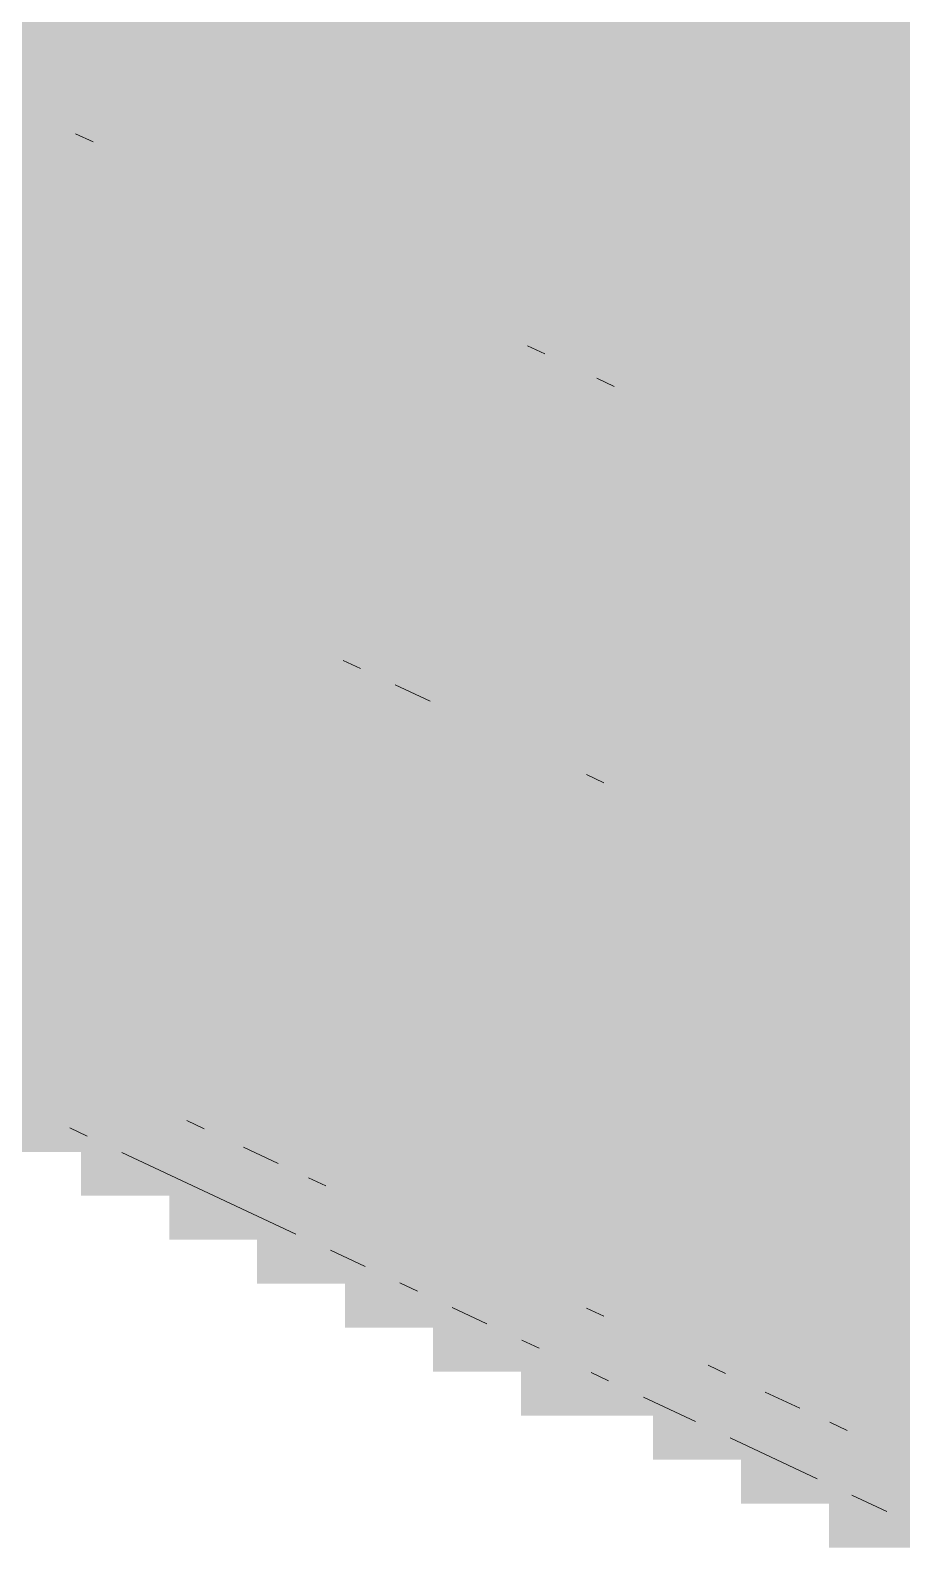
# Paper-space layout '03 3D Building and Roof' of a CAD drawing. Header units: millimetres. Extents: x 5 to 415, y 5 to 292.
# Drawn here: x 232.561 to 234.47, y 71.046 to 74.372 of the extents above; entities that cross this region are included whole.
import ezdxf

# ---------------------------------------------------------------- set-up
doc = ezdxf.new("R2010")
doc.units = ezdxf.units.MM
doc.layers.add('EXISTING', color=7, linetype='Continuous')
doc.layers.add('IMAGES', color=7, linetype='Continuous')

# ---------------------------------------------------------------- blocks, each defined once
blk = doc.blocks.new('SHEET_03')
at = {"layer": 'EXISTING', "color": 250, "lineweight": 9}
for p, q in [((232.6987, 74.1276), (232.6606, 74.1454)), ((233.6885, 73.6629), (233.6504, 73.6808)), ((233.8407, 73.5914), (233.8027, 73.6093)), ((233.2467, 72.9908), (233.2847, 72.973)), ((233.3609, 72.9372), (233.437, 72.9015)), ((233.7796, 72.7406), (233.8177, 72.7228)), ((232.9421, 71.9642), (232.9041, 71.9821)), ((232.6857, 71.9482), (232.6476, 71.966)), ((233.1427, 71.7336), (232.7619, 71.9124)), ((233.0285, 71.9237), (233.1046, 71.8879)), ((233.2086, 71.8391), (233.1705, 71.857)), ((233.2951, 71.6621), (233.2189, 71.6979)), ((233.4093, 71.6085), (233.3712, 71.6263)), ((233.5617, 71.5369), (233.4855, 71.5727)), ((233.8177, 71.5532), (233.7796, 71.5711)), ((233.6759, 71.4833), (233.6378, 71.5012)), ((234.0842, 71.4281), (234.0461, 71.446)), ((233.8282, 71.4118), (233.7902, 71.4297)), ((234.0187, 71.3224), (233.9044, 71.376)), ((234.171, 71.3873), (234.2472, 71.3516)), ((234.3506, 71.303), (234.3126, 71.3209)), ((234.2852, 71.1972), (234.0948, 71.2866)), ((234.4376, 71.1257), (234.3614, 71.1615))]:
    blk.add_line(p, q, dxfattribs=at)
at = {"layer": 'IMAGES', "color": 7}
for points in [[(232.48, 74.3238), (253.2945, 74.3238), (232.48, 74.4202), (253.2945, 74.4202)], [(232.48, 74.2274), (232.6727, 74.2274), (232.48, 74.3238), (232.6727, 74.3238)], [(232.6727, 74.2274), (232.7691, 74.2274), (232.6727, 74.3238), (232.7691, 74.3238)], [(232.7691, 74.2274), (253.2945, 74.2274), (232.7691, 74.3238), (253.2945, 74.3238)], [(232.48, 74.131), (232.7691, 74.131), (232.48, 74.2274), (232.7691, 74.2274)], [(232.7691, 74.131), (232.8655, 74.131), (232.7691, 74.2274), (232.8655, 74.2274)], [(232.8655, 74.131), (253.2945, 74.131), (232.8655, 74.2274), (253.2945, 74.2274)], [(232.48, 74.0346), (232.5764, 74.0346), (232.48, 74.131), (232.5764, 74.131)], [(232.5764, 74.0346), (232.6727, 74.0346), (232.5764, 74.131), (232.6727, 74.131)], [(232.6727, 74.0346), (232.7691, 74.0346), (232.6727, 74.131), (232.7691, 74.131)], [(232.7691, 74.0346), (232.8655, 74.0346), (232.7691, 74.131), (232.8655, 74.131)], [(232.8655, 74.0346), (232.9618, 74.0346), (232.8655, 74.131), (232.9618, 74.131)], [(232.9618, 74.0346), (233.0582, 74.0346), (232.9618, 74.131), (233.0582, 74.131)], [(233.0582, 74.0346), (233.1545, 74.0346), (233.0582, 74.131), (233.1545, 74.131)], [(233.1545, 74.0346), (233.2509, 74.0346), (233.1545, 74.131), (233.2509, 74.131)], [(233.2509, 74.0346), (253.2945, 74.0346), (233.2509, 74.131), (253.2945, 74.131)], [(231.42, 73.9382), (232.5764, 73.9382), (231.42, 74.0346), (232.5764, 74.0346)], [(232.5764, 73.9382), (232.6727, 73.9382), (232.5764, 74.0346), (232.6727, 74.0346)], [(232.6727, 73.9382), (232.7691, 73.9382), (232.6727, 74.0346), (232.7691, 74.0346)], [(232.7691, 73.9382), (232.8655, 73.9382), (232.7691, 74.0346), (232.8655, 74.0346)], [(232.8655, 73.9382), (232.9618, 73.9382), (232.8655, 74.0346), (232.9618, 74.0346)], [(232.9618, 73.9382), (233.0582, 73.9382), (232.9618, 74.0346), (233.0582, 74.0346)], [(233.0582, 73.9382), (233.1545, 73.9382), (233.0582, 74.0346), (233.1545, 74.0346)], [(233.1545, 73.8418), (233.2509, 73.8418), (233.1545, 74.0346), (233.2509, 74.0346)], [(233.2509, 73.9382), (233.3473, 73.9382), (233.2509, 74.0346), (233.3473, 74.0346)], [(233.3473, 73.9382), (253.2945, 73.9382), (233.3473, 74.0346), (253.2945, 74.0346)], [(231.7091, 73.8418), (232.9618, 73.8418), (231.7091, 73.9382), (232.9618, 73.9382)], [(232.9618, 73.8418), (233.0582, 73.8418), (232.9618, 73.9382), (233.0582, 73.9382)], [(233.0582, 73.8418), (233.1545, 73.8418), (233.0582, 73.9382), (233.1545, 73.9382)], [(233.2509, 73.8418), (233.3473, 73.8418), (233.2509, 73.9382), (233.3473, 73.9382)], [(233.3473, 73.8418), (233.4436, 73.8418), (233.3473, 73.9382), (233.4436, 73.9382)], [(233.4436, 73.8418), (233.54, 73.8418), (233.4436, 73.9382), (233.54, 73.9382)], [(233.54, 73.8418), (233.6364, 73.8418), (233.54, 73.9382), (233.6364, 73.9382)], [(233.6364, 73.8418), (253.2945, 73.8418), (233.6364, 73.9382), (253.2945, 73.9382)], [(231.8055, 73.7454), (233.0582, 73.7454), (231.8055, 73.8418), (233.0582, 73.8418)], [(233.0582, 73.7454), (233.1545, 73.7454), (233.0582, 73.8418), (233.1545, 73.8418)], [(233.1545, 73.7454), (233.2509, 73.7454), (233.1545, 73.8418), (233.2509, 73.8418)], [(233.2509, 73.7454), (233.3473, 73.7454), (233.2509, 73.8418), (233.3473, 73.8418)], [(233.3473, 73.7454), (233.6364, 73.7454), (233.3473, 73.8418), (233.6364, 73.8418)], [(233.6364, 73.7454), (233.7327, 73.7454), (233.6364, 73.8418), (233.7327, 73.8418)], [(233.7327, 73.7454), (233.8291, 73.7454), (233.7327, 73.8418), (233.8291, 73.8418)], [(233.8291, 73.7454), (253.2945, 73.7454), (233.8291, 73.8418), (253.2945, 73.8418)], [(232.1909, 73.649), (233.2509, 73.649), (232.1909, 73.7454), (233.2509, 73.7454)], [(233.2509, 73.649), (233.3473, 73.649), (233.2509, 73.7454), (233.3473, 73.7454)], [(233.3473, 73.649), (233.4436, 73.649), (233.3473, 73.7454), (233.4436, 73.7454)], [(233.4436, 73.649), (233.54, 73.649), (233.4436, 73.7454), (233.54, 73.7454)], [(233.54, 73.649), (233.8291, 73.649), (233.54, 73.7454), (233.8291, 73.7454)], [(233.8291, 73.649), (233.9255, 73.649), (233.8291, 73.7454), (233.9255, 73.7454)], [(233.9255, 73.649), (253.2945, 73.649), (233.9255, 73.7454), (253.2945, 73.7454)], [(232.3836, 73.5526), (233.54, 73.5526), (232.3836, 73.649), (233.54, 73.649)], [(233.54, 73.5526), (233.6364, 73.5526), (233.54, 73.649), (233.6364, 73.649)], [(233.6364, 73.5526), (233.7327, 73.5526), (233.6364, 73.649), (233.7327, 73.649)], [(233.7327, 73.5526), (233.8291, 73.5526), (233.7327, 73.649), (233.8291, 73.649)], [(233.8291, 73.5526), (233.9255, 73.5526), (233.8291, 73.649), (233.9255, 73.649)], [(233.9255, 73.5526), (234.0218, 73.5526), (233.9255, 73.649), (234.0218, 73.649)], [(234.0218, 73.5526), (253.2945, 73.5526), (234.0218, 73.649), (253.2945, 73.649)], [(232.48, 73.4562), (233.6364, 73.4562), (232.48, 73.5526), (233.6364, 73.5526)], [(233.6364, 73.4562), (233.7327, 73.4562), (233.6364, 73.5526), (233.7327, 73.5526)], [(233.7327, 73.4562), (233.8291, 73.4562), (233.7327, 73.5526), (233.8291, 73.5526)], [(233.8291, 73.4562), (234.0218, 73.4562), (233.8291, 73.5526), (234.0218, 73.5526)], [(234.0218, 73.4562), (234.1182, 73.4562), (234.0218, 73.5526), (234.1182, 73.5526)], [(234.1182, 73.4562), (234.2145, 73.4562), (234.1182, 73.5526), (234.2145, 73.5526)], [(234.2145, 73.4562), (234.3109, 73.4562), (234.2145, 73.5526), (234.3109, 73.5526)], [(234.3109, 73.4562), (234.4073, 73.4562), (234.3109, 73.5526), (234.4073, 73.5526)], [(234.4073, 73.4562), (253.2945, 73.4562), (234.4073, 73.5526), (253.2945, 73.5526)], [(232.48, 73.3598), (232.5764, 73.3598), (232.48, 73.4562), (232.5764, 73.4562)], [(232.5764, 73.3598), (232.6727, 73.3598), (232.5764, 73.4562), (232.6727, 73.4562)], [(232.6727, 73.3598), (232.7691, 73.3598), (232.6727, 73.4562), (232.7691, 73.4562)], [(232.7691, 73.3598), (234.0218, 73.3598), (232.7691, 73.4562), (234.0218, 73.4562)], [(234.0218, 73.3598), (234.1182, 73.3598), (234.0218, 73.4562), (234.1182, 73.4562)], [(234.1182, 73.3598), (234.2145, 73.3598), (234.1182, 73.4562), (234.2145, 73.4562)], [(234.2145, 73.3598), (234.4073, 73.3598), (234.2145, 73.4562), (234.4073, 73.4562)], [(234.4073, 73.3598), (234.5036, 73.3598), (234.4073, 73.4562), (234.5036, 73.4562)], [(232.3836, 73.2634), (232.5764, 73.2634), (232.3836, 73.3598), (232.5764, 73.3598)], [(232.5764, 73.2634), (232.6727, 73.2634), (232.5764, 73.3598), (232.6727, 73.3598)], [(232.6727, 73.2634), (232.7691, 73.2634), (232.6727, 73.3598), (232.7691, 73.3598)], [(232.7691, 73.2634), (232.8655, 73.2634), (232.7691, 73.3598), (232.8655, 73.3598)], [(232.8655, 73.2634), (232.9618, 73.2634), (232.8655, 73.3598), (232.9618, 73.3598)], [(232.9618, 73.2634), (234.1182, 73.2634), (232.9618, 73.3598), (234.1182, 73.3598)], [(234.1182, 73.2634), (234.2145, 73.2634), (234.1182, 73.3598), (234.2145, 73.3598)], [(234.2145, 73.2634), (234.3109, 73.2634), (234.2145, 73.3598), (234.3109, 73.3598)], [(234.3109, 73.2634), (234.4073, 73.2634), (234.3109, 73.3598), (234.4073, 73.3598)], [(234.4073, 73.2634), (234.5036, 73.2634), (234.4073, 73.3598), (234.5036, 73.3598)], [(232.48, 73.167), (232.6727, 73.167), (232.48, 73.2634), (232.6727, 73.2634)], [(232.6727, 73.167), (232.8655, 73.167), (232.6727, 73.2634), (232.8655, 73.2634)], [(232.8655, 73.167), (232.9618, 73.167), (232.8655, 73.2634), (232.9618, 73.2634)], [(232.9618, 73.167), (233.1545, 73.167), (232.9618, 73.2634), (233.1545, 73.2634)], [(233.1545, 73.167), (234.3109, 73.167), (233.1545, 73.2634), (234.3109, 73.2634)], [(234.3109, 73.167), (234.4073, 73.167), (234.3109, 73.2634), (234.4073, 73.2634)], [(234.4073, 73.167), (234.5036, 73.167), (234.4073, 73.2634), (234.5036, 73.2634)], [(230.6491, 73.0706), (232.6727, 73.0706), (230.6491, 73.167), (232.6727, 73.167)], [(232.6727, 73.0706), (232.7691, 73.0706), (232.6727, 73.167), (232.7691, 73.167)], [(232.7691, 73.0706), (232.8655, 73.0706), (232.7691, 73.167), (232.8655, 73.167)], [(232.8655, 73.0706), (232.9618, 73.0706), (232.8655, 73.167), (232.9618, 73.167)], [(232.9618, 73.0706), (233.0582, 73.0706), (232.9618, 73.167), (233.0582, 73.167)], [(233.0582, 73.0706), (233.1545, 73.0706), (233.0582, 73.167), (233.1545, 73.167)], [(233.1545, 73.0706), (233.3473, 73.0706), (233.1545, 73.167), (233.3473, 73.167)], [(233.3473, 73.0706), (234.5036, 73.0706), (233.3473, 73.167), (234.5036, 73.167)], [(230.8418, 72.9742), (232.9618, 72.9742), (230.8418, 73.0706), (232.9618, 73.0706)], [(232.9618, 72.9742), (233.0582, 72.9742), (232.9618, 73.0706), (233.0582, 73.0706)], [(233.0582, 72.9742), (233.1545, 72.9742), (233.0582, 73.0706), (233.1545, 73.0706)], [(233.1545, 72.9742), (233.2509, 72.9742), (233.1545, 73.0706), (233.2509, 73.0706)], [(233.2509, 72.9742), (233.3473, 72.9742), (233.2509, 73.0706), (233.3473, 73.0706)], [(233.3473, 72.9742), (233.54, 72.9742), (233.3473, 73.0706), (233.54, 73.0706)], [(233.54, 72.9742), (234.6964, 72.9742), (233.54, 73.0706), (234.6964, 73.0706)], [(231.0345, 72.8778), (233.1545, 72.8778), (231.0345, 72.9742), (233.1545, 72.9742)], [(233.1545, 72.8778), (233.2509, 72.8778), (233.1545, 72.9742), (233.2509, 72.9742)], [(233.2509, 72.8778), (233.4436, 72.8778), (233.2509, 72.9742), (233.4436, 72.9742)], [(233.4436, 72.8778), (233.54, 72.8778), (233.4436, 72.9742), (233.54, 72.9742)], [(233.54, 72.8778), (233.6364, 72.8778), (233.54, 72.9742), (233.6364, 72.9742)], [(233.6364, 72.8778), (233.7327, 72.8778), (233.6364, 72.9742), (233.7327, 72.9742)], [(233.7327, 72.8778), (234.8891, 72.8778), (233.7327, 72.9742), (234.8891, 72.9742)], [(231.2273, 72.7814), (233.3473, 72.7814), (231.2273, 72.8778), (233.3473, 72.8778)], [(233.3473, 72.7814), (233.54, 72.7814), (233.3473, 72.8778), (233.54, 72.8778)], [(233.54, 72.685), (233.6364, 72.685), (233.54, 72.8778), (233.6364, 72.8778)], [(233.6364, 72.7814), (233.7327, 72.7814), (233.6364, 72.8778), (233.7327, 72.8778)], [(233.7327, 72.7814), (233.8291, 72.7814), (233.7327, 72.8778), (233.8291, 72.8778)], [(233.8291, 72.7814), (233.9255, 72.7814), (233.8291, 72.8778), (233.9255, 72.8778)], [(233.9255, 72.7814), (235.1782, 72.7814), (233.9255, 72.8778), (235.1782, 72.8778)], [(231.5164, 72.685), (233.54, 72.685), (231.5164, 72.7814), (233.54, 72.7814)], [(233.6364, 72.685), (233.7327, 72.685), (233.6364, 72.7814), (233.7327, 72.7814)], [(233.7327, 72.685), (233.8291, 72.685), (233.7327, 72.7814), (233.8291, 72.7814)], [(233.8291, 72.5886), (233.9255, 72.5886), (233.8291, 72.7814), (233.9255, 72.7814)], [(233.9255, 72.685), (234.0218, 72.685), (233.9255, 72.7814), (234.0218, 72.7814)], [(234.0218, 72.685), (234.1182, 72.685), (234.0218, 72.7814), (234.1182, 72.7814)], [(234.1182, 72.685), (235.3709, 72.685), (234.1182, 72.7814), (235.3709, 72.7814)], [(231.7091, 72.5886), (233.6364, 72.5886), (231.7091, 72.685), (233.6364, 72.685)], [(233.6364, 72.5886), (233.7327, 72.5886), (233.6364, 72.685), (233.7327, 72.685)], [(233.7327, 72.5886), (233.8291, 72.5886), (233.7327, 72.685), (233.8291, 72.685)], [(233.9255, 72.5886), (234.0218, 72.5886), (233.9255, 72.685), (234.0218, 72.685)], [(234.0218, 72.4922), (234.1182, 72.4922), (234.0218, 72.685), (234.1182, 72.685)], [(234.1182, 72.5886), (234.3109, 72.5886), (234.1182, 72.685), (234.3109, 72.685)], [(234.3109, 72.5886), (235.4673, 72.5886), (234.3109, 72.685), (235.4673, 72.685)], [(231.8055, 72.4922), (233.9255, 72.4922), (231.8055, 72.5886), (233.9255, 72.5886)], [(233.9255, 72.4922), (234.0218, 72.4922), (233.9255, 72.5886), (234.0218, 72.5886)], [(234.1182, 72.4922), (234.2145, 72.4922), (234.1182, 72.5886), (234.2145, 72.5886)], [(234.2145, 72.4922), (234.3109, 72.4922), (234.2145, 72.5886), (234.3109, 72.5886)], [(234.3109, 72.4922), (234.6, 72.4922), (234.3109, 72.5886), (234.6, 72.5886)], [(232.0945, 72.3958), (234.1182, 72.3958), (232.0945, 72.4922), (234.1182, 72.4922)], [(234.1182, 72.3958), (234.2145, 72.3958), (234.1182, 72.4922), (234.2145, 72.4922)], [(234.2145, 72.3958), (234.4073, 72.3958), (234.2145, 72.4922), (234.4073, 72.4922)], [(234.4073, 72.3958), (234.5036, 72.3958), (234.4073, 72.4922), (234.5036, 72.4922)], [(232.2873, 72.2994), (234.4073, 72.2994), (232.2873, 72.3958), (234.4073, 72.3958)], [(234.4073, 72.2994), (234.5036, 72.2994), (234.4073, 72.3958), (234.5036, 72.3958)], [(232.48, 72.203), (234.5036, 72.203), (232.48, 72.2994), (234.5036, 72.2994)], [(232.3836, 72.1065), (232.5764, 72.1065), (232.3836, 72.203), (232.5764, 72.203)], [(232.5764, 72.1065), (232.6727, 72.1065), (232.5764, 72.203), (232.6727, 72.203)], [(232.6727, 72.1065), (234.7927, 72.1065), (232.6727, 72.203), (234.7927, 72.203)], [(232.48, 71.9137), (232.5764, 71.9137), (232.48, 72.1065), (232.5764, 72.1065)], [(232.5764, 72.0101), (232.6727, 72.0101), (232.5764, 72.1065), (232.6727, 72.1065)], [(232.6727, 72.0101), (232.7691, 72.0101), (232.6727, 72.1065), (232.7691, 72.1065)], [(232.7691, 72.0101), (232.8655, 72.0101), (232.7691, 72.1065), (232.8655, 72.1065)], [(232.8655, 72.0101), (232.9618, 72.0101), (232.8655, 72.1065), (232.9618, 72.1065)], [(232.9618, 72.0101), (234.9855, 72.0101), (232.9618, 72.1065), (234.9855, 72.1065)], [(232.5764, 71.9137), (232.6727, 71.9137), (232.5764, 72.0101), (232.6727, 72.0101)], [(232.6727, 71.9137), (232.9618, 71.9137), (232.6727, 72.0101), (232.9618, 72.0101)], [(232.9618, 71.9137), (233.0582, 71.9137), (232.9618, 72.0101), (233.0582, 72.0101)], [(233.0582, 71.9137), (233.1545, 71.9137), (233.0582, 72.0101), (233.1545, 72.0101)], [(233.1545, 71.9137), (235.1782, 71.9137), (233.1545, 72.0101), (235.1782, 72.0101)], [(232.6727, 71.8173), (232.7691, 71.8173), (232.6727, 71.9137), (232.7691, 71.9137)], [(232.7691, 71.8173), (232.8655, 71.8173), (232.7691, 71.9137), (232.8655, 71.9137)], [(232.8655, 71.8173), (233.1545, 71.8173), (232.8655, 71.9137), (233.1545, 71.9137)], [(233.1545, 71.8173), (233.2509, 71.8173), (233.1545, 71.9137), (233.2509, 71.9137)], [(233.2509, 71.8173), (235.3709, 71.8173), (233.2509, 71.9137), (235.3709, 71.9137)], [(232.8655, 71.7209), (232.9618, 71.7209), (232.8655, 71.8173), (232.9618, 71.8173)], [(232.9618, 71.7209), (233.3473, 71.7209), (232.9618, 71.8173), (233.3473, 71.8173)], [(233.3473, 71.7209), (233.4436, 71.7209), (233.3473, 71.8173), (233.4436, 71.8173)], [(233.4436, 71.7209), (233.54, 71.7209), (233.4436, 71.8173), (233.54, 71.8173)], [(233.54, 71.7209), (235.5636, 71.7209), (233.54, 71.8173), (235.5636, 71.8173)], [(233.0582, 71.6245), (233.1545, 71.6245), (233.0582, 71.7209), (233.1545, 71.7209)], [(233.1545, 71.6245), (233.2509, 71.6245), (233.1545, 71.7209), (233.2509, 71.7209)], [(233.2509, 71.6245), (233.4436, 71.6245), (233.2509, 71.7209), (233.4436, 71.7209)], [(233.4436, 71.6245), (233.6364, 71.6245), (233.4436, 71.7209), (233.6364, 71.7209)], [(233.6364, 71.6245), (235.8527, 71.6245), (233.6364, 71.7209), (235.8527, 71.7209)], [(233.2509, 71.5281), (233.3473, 71.5281), (233.2509, 71.6245), (233.3473, 71.6245)], [(233.3473, 71.5281), (233.4436, 71.5281), (233.3473, 71.6245), (233.4436, 71.6245)], [(233.4436, 71.5281), (233.54, 71.5281), (233.4436, 71.6245), (233.54, 71.6245)], [(233.54, 71.5281), (233.6364, 71.5281), (233.54, 71.6245), (233.6364, 71.6245)], [(233.6364, 71.5281), (233.7327, 71.5281), (233.6364, 71.6245), (233.7327, 71.6245)], [(233.7327, 71.5281), (233.8291, 71.5281), (233.7327, 71.6245), (233.8291, 71.6245)], [(233.8291, 71.5281), (233.9255, 71.5281), (233.8291, 71.6245), (233.9255, 71.6245)], [(233.9255, 71.5281), (235.9491, 71.5281), (233.9255, 71.6245), (235.9491, 71.6245)], [(233.4436, 71.4317), (233.54, 71.4317), (233.4436, 71.5281), (233.54, 71.5281)], [(233.54, 71.4317), (233.6364, 71.4317), (233.54, 71.5281), (233.6364, 71.5281)], [(233.6364, 71.4317), (233.7327, 71.4317), (233.6364, 71.5281), (233.7327, 71.5281)], [(233.7327, 71.4317), (233.8291, 71.4317), (233.7327, 71.5281), (233.8291, 71.5281)], [(233.8291, 71.4317), (234.0218, 71.4317), (233.8291, 71.5281), (234.0218, 71.5281)], [(234.0218, 71.4317), (234.1182, 71.4317), (234.0218, 71.5281), (234.1182, 71.5281)], [(234.1182, 71.4317), (236.2382, 71.4317), (234.1182, 71.5281), (236.2382, 71.5281)], [(233.6364, 71.3353), (233.7327, 71.3353), (233.6364, 71.4317), (233.7327, 71.4317)], [(233.7327, 71.3353), (233.8291, 71.3353), (233.7327, 71.4317), (233.8291, 71.4317)], [(233.8291, 71.3353), (233.9255, 71.3353), (233.8291, 71.4317), (233.9255, 71.4317)], [(233.9255, 71.3353), (234.2145, 71.3353), (233.9255, 71.4317), (234.2145, 71.4317)], [(234.2145, 71.3353), (234.3109, 71.3353), (234.2145, 71.4317), (234.3109, 71.4317)], [(234.3109, 71.3353), (236.4309, 71.3353), (234.3109, 71.4317), (236.4309, 71.4317)], [(233.9255, 71.2389), (234.0218, 71.2389), (233.9255, 71.3353), (234.0218, 71.3353)], [(234.0218, 71.2389), (234.2145, 71.2389), (234.0218, 71.3353), (234.2145, 71.3353)], [(234.2145, 71.2389), (234.3109, 71.2389), (234.2145, 71.3353), (234.3109, 71.3353)], [(234.3109, 71.2389), (234.4073, 71.2389), (234.3109, 71.3353), (234.4073, 71.3353)], [(234.4073, 71.2389), (234.5036, 71.2389), (234.4073, 71.3353), (234.5036, 71.3353)], [(234.1182, 71.1425), (234.2145, 71.1425), (234.1182, 71.2389), (234.2145, 71.2389)], [(234.2145, 71.1425), (234.6, 71.1425), (234.2145, 71.2389), (234.6, 71.2389)], [(234.3109, 71.0461), (234.4073, 71.0461), (234.3109, 71.1425), (234.4073, 71.1425)], [(234.4073, 71.0461), (234.6, 71.0461), (234.4073, 71.1425), (234.6, 71.1425)]]:
    blk.add_solid(points, dxfattribs=at)

psp = doc.layouts.new('03 3D Building and Roof')

# ---------------------------------------------------------------- block references
psp.add_blockref('SHEET_03', (0, 0))

doc.saveas('drawing.dxf')
